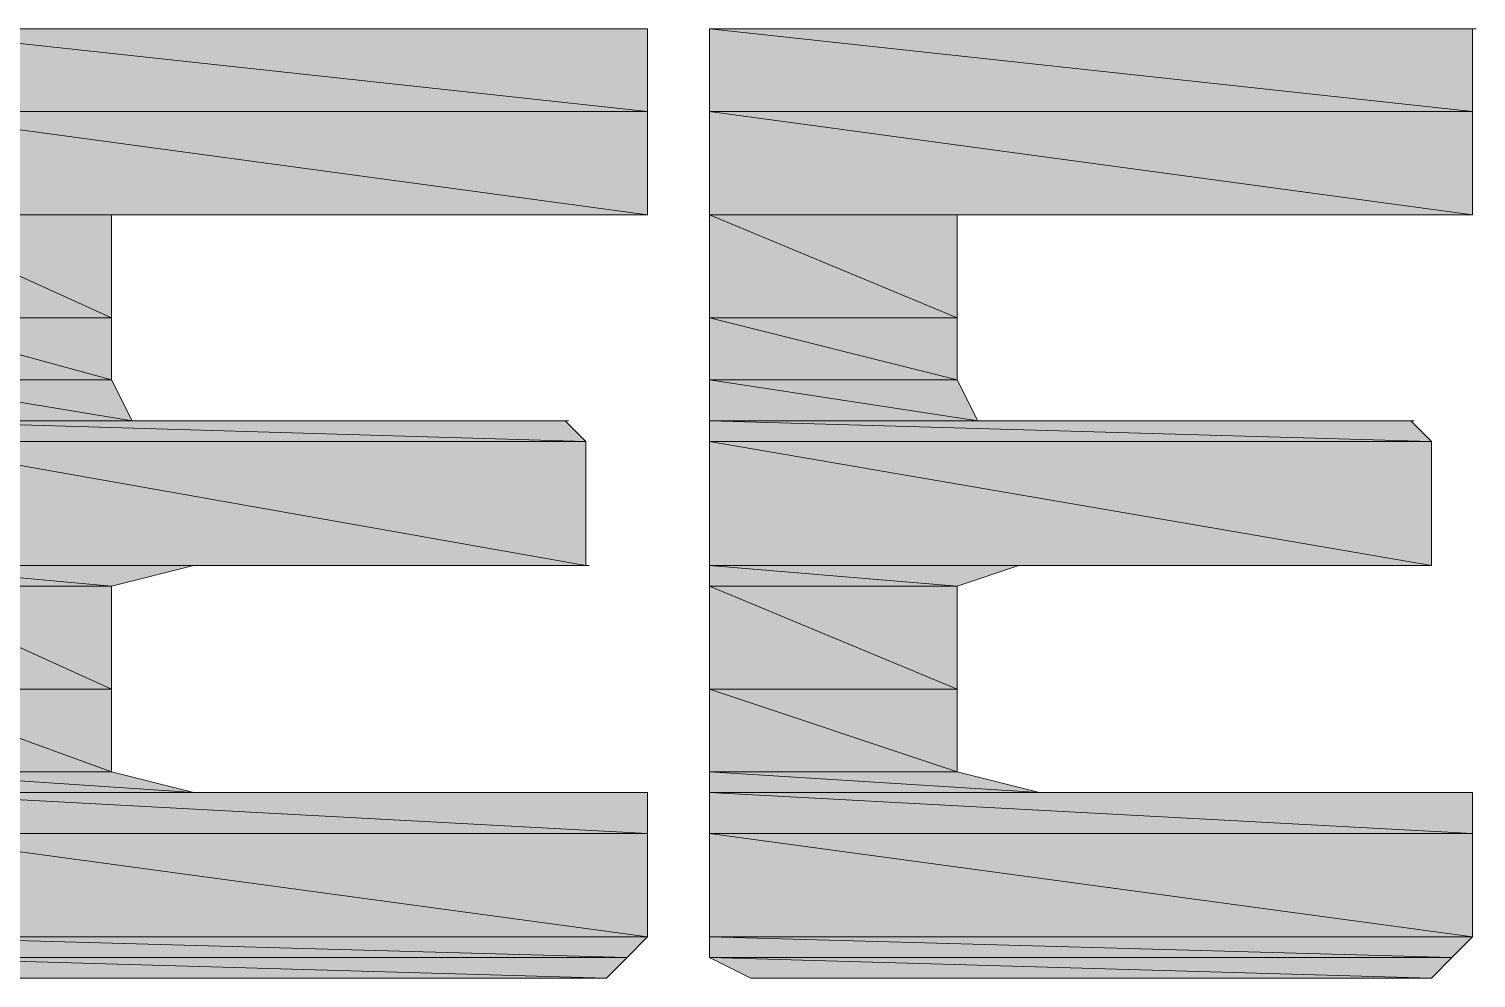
# Model space of a CAD drawing. Header units: millimetres. Extents: x 41 to 1635, y 11 to 1528.
# Drawn here: x 1480.17 to 1509.59, y 1194.06 to 1213.35 of the extents above; entities that cross this region are included whole.
import ezdxf

# ---------------------------------------------------------------- set-up
doc = ezdxf.new("R2010")
doc.units = ezdxf.units.MM
doc.header["$LTSCALE"] = 8
for name, color, linetype in [('1', 7, 'CONTINUOUS'), ('PDF2_Geometry', 7, 'CONTINUOUS'), ('PDF2_Solid Fills', 7, 'CONTINUOUS')]:
    doc.layers.add(name, color=color, linetype=linetype)

# ---------------------------------------------------------------- blocks, each defined once
blk = doc.blocks.new('Sinee')
at = {"layer": 'PDF2_Geometry', "lineweight": 5}
for points in [[(232.307, -314.579), (247.823, -314.579)], [(232.307, -314.579), (247.823, -314.579)], [(232.307, -314.579), (232.307, -316.256), (247.823, -316.256)], [(232.307, -314.579), (247.823, -314.579), (247.823, -316.256)], [(233.565, -314.579), (237.34, -314.579)], [(237.409, -314.579), (245.376, -314.579)], [(245.377, -314.579), (247.474, -314.579)], [(249.081, -314.579), (250.339, -314.579)], [(249.081, -314.579), (264.597, -314.579)], [(249.081, -314.579), (264.597, -314.579)], [(249.081, -314.579), (249.081, -316.256), (264.597, -316.256)], [(249.081, -314.579), (264.597, -314.579), (264.597, -316.256)], [(250.339, -314.579), (254.113, -314.579)], [(254.183, -314.579), (262.15, -314.579)], [(262.151, -314.579), (264.667, -314.579)], [(232.307, -316.256), (247.823, -316.256)], [(232.307, -316.256), (247.823, -316.256)], [(232.307, -316.256), (232.307, -318.353), (247.823, -318.353)], [(232.307, -316.256), (247.823, -316.256), (247.823, -318.353)], [(249.081, -316.256), (264.597, -316.256)], [(249.081, -316.256), (264.597, -316.256)], [(249.081, -316.256), (249.081, -318.353), (264.597, -318.353)], [(249.081, -316.256), (264.597, -316.256), (264.597, -318.353)], [(232.307, -318.353), (246.146, -318.353)], [(232.307, -318.353), (247.823, -318.353), (246.146, -318.353)], [(232.307, -318.353), (232.307, -320.449), (236.92, -320.449)], [(232.307, -318.353), (236.92, -318.353), (236.92, -320.449)], [(236.99, -318.353), (240.345, -318.353)], [(240.275, -318.353), (246.146, -318.353)], [(249.081, -318.353), (262.92, -318.353)], [(249.081, -318.353), (264.597, -318.353), (262.92, -318.353)], [(249.081, -318.353), (249.081, -320.449), (254.113, -320.449)], [(249.081, -318.353), (254.113, -318.353), (254.113, -320.449)], [(254.183, -318.353), (257.538, -318.353)], [(257.468, -318.353), (262.92, -318.353)], [(232.307, -320.449), (232.307, -321.707), (236.92, -321.707)], [(232.307, -320.449), (236.92, -320.449), (236.92, -321.707)], [(249.081, -320.449), (249.081, -321.707), (254.113, -321.707)], [(249.081, -320.449), (254.113, -320.449), (254.113, -321.707)], [(232.307, -321.707), (232.307, -322.546), (237.339, -322.546)], [(232.307, -321.707), (236.92, -321.707), (237.339, -322.546)], [(249.081, -321.707), (249.081, -322.546), (254.533, -322.546)], [(249.081, -321.707), (254.113, -321.707), (254.533, -322.546)], [(232.307, -322.546), (232.307, -322.965), (246.564, -322.965)], [(232.307, -322.546), (246.146, -322.546), (246.564, -322.965)], [(237.409, -322.546), (242.022, -322.546)], [(242.022, -322.546), (246.216, -322.546)], [(249.081, -322.546), (249.081, -322.965), (263.758, -322.965)], [(249.081, -322.546), (263.338, -322.546), (263.758, -322.965)], [(254.533, -322.546), (258.726, -322.546)], [(258.796, -322.546), (263.409, -322.546)], [(232.307, -322.965), (232.307, -325.482), (246.564, -325.482)], [(232.307, -322.965), (246.564, -322.965), (246.564, -325.482)], [(249.081, -322.965), (249.081, -325.482), (263.758, -325.482)], [(249.081, -322.965), (263.758, -322.965), (263.758, -325.482)], [(232.307, -325.482), (232.307, -325.901), (236.92, -325.901)], [(232.307, -325.482), (238.597, -325.482), (236.92, -325.901)], [(238.597, -325.482), (243.63, -325.482)], [(243.7, -325.482), (246.635, -325.482)], [(249.081, -325.482), (249.081, -325.901), (254.113, -325.901)], [(249.081, -325.482), (255.371, -325.482), (254.113, -325.901)], [(255.371, -325.482), (260.404, -325.482)], [(260.403, -325.482), (263.758, -325.482)], [(232.307, -325.901), (232.307, -327.998), (236.92, -327.998)], [(232.307, -325.901), (236.92, -325.901), (236.92, -327.998)], [(249.081, -325.901), (249.081, -327.998), (254.113, -327.998)], [(249.081, -325.901), (254.113, -325.901), (254.113, -327.998)], [(232.307, -327.998), (232.307, -329.675), (236.92, -329.675)], [(232.307, -327.998), (236.92, -327.998), (236.92, -329.675)], [(249.081, -327.998), (249.081, -329.675), (254.113, -329.675)], [(249.081, -327.998), (254.113, -327.998), (254.113, -329.675)], [(232.307, -329.675), (232.307, -330.094), (238.597, -330.094)], [(232.307, -329.675), (236.92, -329.675), (238.597, -330.094)], [(249.081, -329.675), (249.081, -330.094), (255.791, -330.094)], [(249.081, -329.675), (254.113, -329.675), (255.791, -330.094)], [(232.307, -330.094), (232.307, -330.933), (247.823, -330.933)], [(232.307, -330.094), (247.823, -330.094), (247.823, -330.933)], [(238.597, -330.094), (244.468, -330.094)], [(244.468, -330.094), (247.823, -330.094)], [(249.081, -330.094), (249.081, -330.933), (264.597, -330.933)], [(249.081, -330.094), (264.597, -330.094), (264.597, -330.933)], [(255.861, -330.094), (261.312, -330.094)], [(261.242, -330.094), (264.597, -330.094)], [(232.307, -330.933), (232.307, -333.03), (247.823, -333.03)], [(232.307, -330.933), (247.823, -330.933), (247.823, -333.03)], [(249.081, -330.933), (249.081, -333.03), (264.597, -333.03)], [(249.081, -330.933), (264.597, -330.933), (264.597, -333.03)], [(232.307, -333.03), (232.307, -333.449), (247.403, -333.449)], [(232.307, -333.03), (247.823, -333.03), (247.403, -333.449)], [(249.081, -333.03), (249.081, -333.449), (264.177, -333.449)], [(249.081, -333.03), (264.597, -333.03), (264.177, -333.449)], [(232.307, -333.449), (232.726, -333.868), (246.984, -333.868)], [(232.307, -333.449), (247.403, -333.449), (246.984, -333.868)], [(249.081, -333.449), (249.92, -333.868), (263.758, -333.868)], [(249.081, -333.449), (264.177, -333.449), (263.758, -333.868)], [(232.797, -333.868), (239.925, -333.868)], [(239.856, -333.868), (246.984, -333.868)], [(249.92, -333.868), (256.629, -333.868)], [(256.63, -333.868), (263.758, -333.868)]]:
    blk.add_lwpolyline(points, close=True, dxfattribs=at)
for points in [[(232.307, -314.579), (247.823, -314.579), (232.307, -314.579)], [(232.307, -314.579), (247.823, -314.579), (232.307, -314.579)], [(233.565, -314.579), (237.34, -314.579), (233.565, -314.579)], [(237.409, -314.579), (245.376, -314.579), (237.409, -314.579)], [(245.377, -314.579), (247.474, -314.579), (245.377, -314.579)], [(249.081, -314.579), (250.339, -314.579), (249.081, -314.579)], [(249.081, -314.579), (264.597, -314.579), (249.081, -314.579)], [(249.081, -314.579), (264.597, -314.579), (249.081, -314.579)], [(250.339, -314.579), (254.113, -314.579), (250.339, -314.579)], [(254.183, -314.579), (262.15, -314.579), (254.183, -314.579)], [(262.151, -314.579), (264.667, -314.579), (262.151, -314.579)], [(232.307, -316.256), (247.823, -316.256), (232.307, -316.256)], [(232.307, -316.256), (247.823, -316.256), (232.307, -316.256)], [(249.081, -316.256), (264.597, -316.256), (249.081, -316.256)], [(249.081, -316.256), (264.597, -316.256), (249.081, -316.256)], [(232.307, -318.353), (246.146, -318.353), (232.307, -318.353)], [(232.307, -318.353), (247.823, -318.353), (232.307, -318.353)], [(236.99, -318.353), (240.345, -318.353), (236.99, -318.353)], [(240.275, -318.353), (246.146, -318.353), (240.275, -318.353)], [(249.081, -318.353), (262.92, -318.353), (249.081, -318.353)], [(249.081, -318.353), (264.597, -318.353), (249.081, -318.353)], [(254.183, -318.353), (257.538, -318.353), (254.183, -318.353)], [(257.468, -318.353), (262.92, -318.353), (257.468, -318.353)], [(237.409, -322.546), (242.022, -322.546), (237.409, -322.546)], [(242.022, -322.546), (246.216, -322.546), (242.022, -322.546)], [(254.533, -322.546), (258.726, -322.546), (254.533, -322.546)], [(258.796, -322.546), (263.409, -322.546), (258.796, -322.546)], [(238.597, -325.482), (243.63, -325.482), (238.597, -325.482)], [(243.7, -325.482), (246.635, -325.482), (243.7, -325.482)], [(255.371, -325.482), (260.404, -325.482), (255.371, -325.482)], [(260.403, -325.482), (263.758, -325.482), (260.403, -325.482)], [(238.597, -330.094), (244.468, -330.094), (238.597, -330.094)], [(244.468, -330.094), (247.823, -330.094), (244.468, -330.094)], [(255.861, -330.094), (261.312, -330.094), (255.861, -330.094)], [(261.242, -330.094), (264.597, -330.094), (261.242, -330.094)], [(232.797, -333.868), (239.925, -333.868), (232.797, -333.868)], [(239.856, -333.868), (246.984, -333.868), (239.856, -333.868)], [(249.92, -333.868), (256.629, -333.868), (249.92, -333.868)], [(256.63, -333.868), (263.758, -333.868), (256.63, -333.868)]]:
    blk.add_lwpolyline(points, dxfattribs=at)
at = {"layer": 'PDF2_Solid Fills', "lineweight": 5, "transparency": 33554559}
for points in [[(232.307, -314.579), (232.307, -316.256), (247.823, -316.256)], [(232.307, -314.579), (247.823, -314.579), (247.823, -316.256)], [(249.081, -314.579), (249.081, -316.256), (264.597, -316.256)], [(249.081, -314.579), (264.597, -314.579), (264.597, -316.256)], [(232.307, -316.256), (232.307, -318.353), (247.823, -318.353)], [(232.307, -316.256), (247.823, -316.256), (247.823, -318.353)], [(249.081, -316.256), (249.081, -318.353), (264.597, -318.353)], [(249.081, -316.256), (264.597, -316.256), (264.597, -318.353)], [(232.307, -318.353), (232.307, -320.449), (236.92, -320.449)], [(232.307, -318.353), (236.92, -318.353), (236.92, -320.449)], [(249.081, -318.353), (249.081, -320.449), (254.113, -320.449)], [(249.081, -318.353), (254.113, -318.353), (254.113, -320.449)], [(232.307, -320.449), (232.307, -321.707), (236.92, -321.707)], [(232.307, -320.449), (236.92, -320.449), (236.92, -321.707)], [(249.081, -320.449), (249.081, -321.707), (254.113, -321.707)], [(249.081, -320.449), (254.113, -320.449), (254.113, -321.707)], [(232.307, -321.707), (232.307, -322.546), (237.339, -322.546)], [(232.307, -321.707), (236.92, -321.707), (237.339, -322.546)], [(249.081, -321.707), (249.081, -322.546), (254.533, -322.546)], [(249.081, -321.707), (254.113, -321.707), (254.533, -322.546)], [(232.307, -322.546), (232.307, -322.965), (246.564, -322.965)], [(232.307, -322.546), (246.146, -322.546), (246.564, -322.965)], [(249.081, -322.546), (249.081, -322.965), (263.758, -322.965)], [(249.081, -322.546), (263.338, -322.546), (263.758, -322.965)], [(232.307, -322.965), (232.307, -325.482), (246.564, -325.482)], [(232.307, -322.965), (246.564, -322.965), (246.564, -325.482)], [(249.081, -322.965), (249.081, -325.482), (263.758, -325.482)], [(249.081, -322.965), (263.758, -322.965), (263.758, -325.482)], [(232.307, -325.482), (232.307, -325.901), (236.92, -325.901)], [(232.307, -325.482), (238.597, -325.482), (236.92, -325.901)], [(249.081, -325.482), (249.081, -325.901), (254.113, -325.901)], [(249.081, -325.482), (255.371, -325.482), (254.113, -325.901)], [(232.307, -325.901), (232.307, -327.998), (236.92, -327.998)], [(232.307, -325.901), (236.92, -325.901), (236.92, -327.998)], [(249.081, -325.901), (249.081, -327.998), (254.113, -327.998)], [(249.081, -325.901), (254.113, -325.901), (254.113, -327.998)], [(232.307, -327.998), (232.307, -329.675), (236.92, -329.675)], [(232.307, -327.998), (236.92, -327.998), (236.92, -329.675)], [(249.081, -327.998), (249.081, -329.675), (254.113, -329.675)], [(249.081, -327.998), (254.113, -327.998), (254.113, -329.675)], [(232.307, -329.675), (232.307, -330.094), (238.597, -330.094)], [(232.307, -329.675), (236.92, -329.675), (238.597, -330.094)], [(249.081, -329.675), (249.081, -330.094), (255.791, -330.094)], [(249.081, -329.675), (254.113, -329.675), (255.791, -330.094)], [(232.307, -330.094), (232.307, -330.933), (247.823, -330.933)], [(232.307, -330.094), (247.823, -330.094), (247.823, -330.933)], [(249.081, -330.094), (249.081, -330.933), (264.597, -330.933)], [(249.081, -330.094), (264.597, -330.094), (264.597, -330.933)], [(232.307, -330.933), (232.307, -333.03), (247.823, -333.03)], [(232.307, -330.933), (247.823, -330.933), (247.823, -333.03)], [(249.081, -330.933), (249.081, -333.03), (264.597, -333.03)], [(249.081, -330.933), (264.597, -330.933), (264.597, -333.03)], [(232.307, -333.03), (232.307, -333.449), (247.403, -333.449)], [(232.307, -333.03), (247.823, -333.03), (247.403, -333.449)], [(249.081, -333.03), (249.081, -333.449), (264.177, -333.449)], [(249.081, -333.03), (264.597, -333.03), (264.177, -333.449)], [(232.307, -333.449), (232.726, -333.868), (246.984, -333.868)], [(232.307, -333.449), (247.403, -333.449), (246.984, -333.868)], [(249.081, -333.449), (249.92, -333.868), (263.758, -333.868)], [(249.081, -333.449), (264.177, -333.449), (263.758, -333.868)]]:
    blk.add_solid(points, dxfattribs=at)

msp = doc.modelspace()

# ---------------------------------------------------------------- block references
at = {"layer": '1'}
msp.add_blockref('Sinee', (1244.924, 1527.933), dxfattribs=at)

doc.saveas('drawing.dxf')
